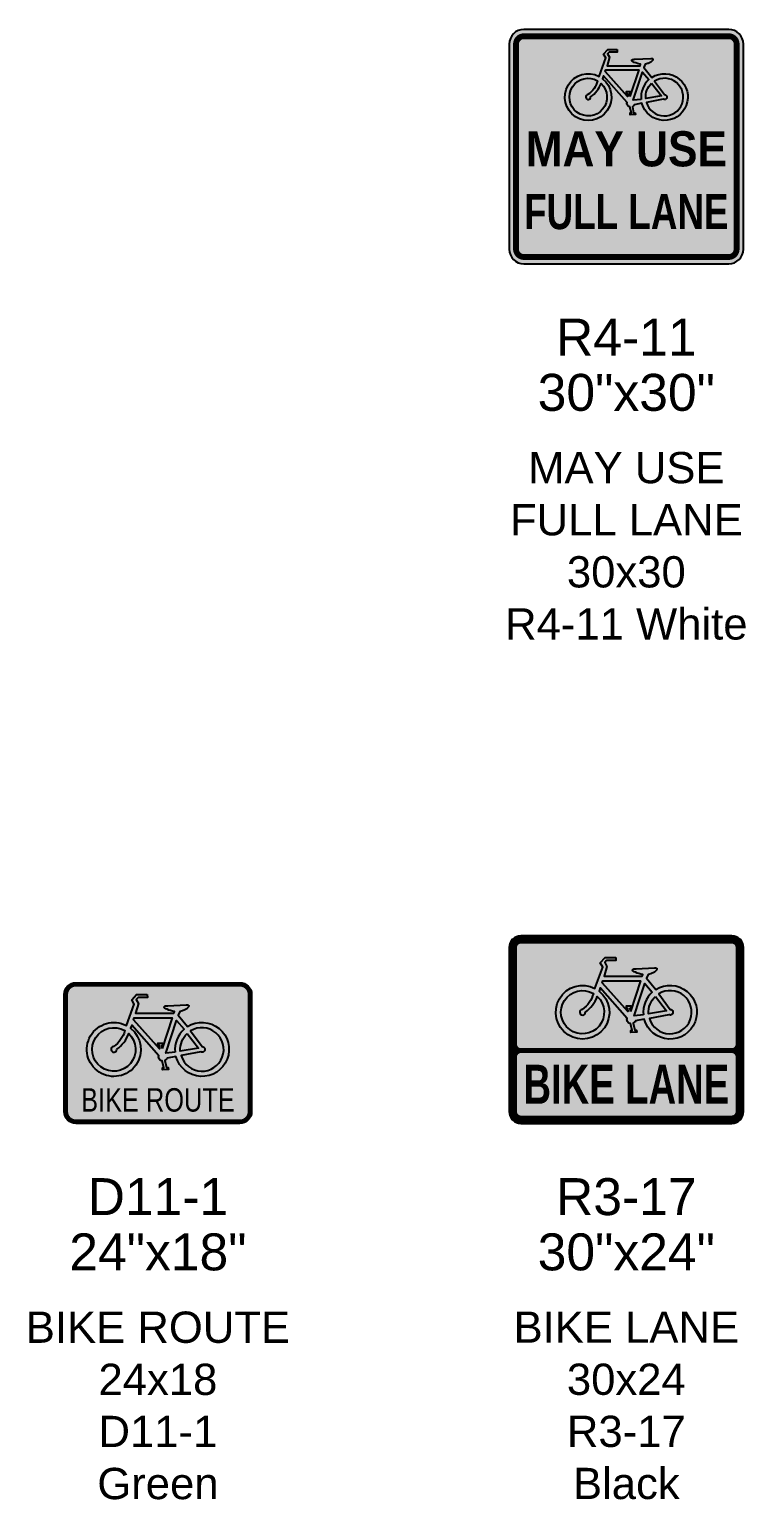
# Model space of a CAD drawing. Header units: inches. Extents: x -32 to 2634, y 197 to 1831.
# Drawn here: x 2023.5 to 2115.3, y 788.3 to 976.5 of the extents above; entities that cross this region are included whole.
import ezdxf
from ezdxf.enums import TextEntityAlignment as Align

# ---------------------------------------------------------------- set-up
doc = ezdxf.new("R2010")
doc.units = ezdxf.units.IN
doc.header["$MEASUREMENT"] = 0
doc.styles.add('ARIAL', font='arial.ttf')
doc.styles.add('ARIAL BOLD', font='arialbd.ttf')
doc.styles.get("Standard").update_dxf_attribs({"font": 'arial.ttf'})

# ---------------------------------------------------------------- blocks, each defined once
blk = doc.blocks.new('BIKE ROUTE 24x18 D11-1 Green')
h = blk.add_hatch(color=70)
edge = h.paths.add_edge_path()
edge.add_line((11.50000000000023, 1.500000000000114), (11.50000000000023, 16.50000000000011))
edge.add_arc((10.5, 16.5), 1.000000000000227, 6.513775987635802e-12, 89.99999999997395)
edge.add_line((10.50000000000045, 17.5), (-10.49999999999977, 17.50000000000011))
edge.add_arc((-10.49999999999977, 16.5), 1.000000000000114, 90, 179.9999999999935)
edge.add_line((-11.49999999999977, 16.50000000000011), (-11.49999999999977, 1.500000000000114))
edge.add_arc((-10.49999999999977, 1.500000000000227), 1, 180.0000000000065, 270)
edge.add_line((-10.49999999999977, 0.5000000000001137), (10.50000000000023, 0.5000000000001137))
edge.add_arc((10.50000000000023, 1.500000000000227), 1.000000000000114, 270, 359.9999999999935)
at = {"true_color": 0xffffff}
h = blk.add_hatch(color=7, dxfattribs=at)
edge = h.paths.add_edge_path()
edge.add_arc((5.642091928937361, 9.45602497360494), 3.456024973606235, 195.3429211280627, 482.4397095731755)
edge.add_line((3.78823921888511, 12.37275923431855), (2.610489673411848, 13.83174067296272))
edge.add_line((2.610489673412076, 13.83174067296238), (2.799089731047388, 14.33297630908862))
edge.add_arc((2.232665393212983, 18.02304354034493), 3.73328711749845, 278.7267717718837, 284.1388059425942)
edge.add_arc((2.815185886164954, 15.79219386873467), 1.427862921316893, 283.3386357057686, 300.6705271623422)
edge.add_arc((3.088724346923982, 15.32217989303979), 0.8840761869960767, 300.9608654096651, 312.6601966575097)
edge.add_arc((2.629835972202955, 15.83333463511042), 1.570962565778976, 312.334735188833, 317.4284892718553)
edge.add_arc((1.32523190221923, 17.03865353019899), 3.34713074546108, 317.3418770768849, 319.4746513164536)
edge.add_arc((3.348487181510109, 15.26587428523101), 0.6581125547095423, 322.3351491826546, 330.255128042797)
edge.add_arc((3.707331839788594, 15.05947642587273), 0.2441489144849108, 330.5289451370837, 344.0735405971607)
edge.add_arc((3.796104500291904, 15.03405469033657), 0.1518080357564156, 344.1061503443765, 356.841363542441)
edge.add_arc((3.835512806020915, 15.03434398918614), 0.1125024444075771, 355.5882785051986, 378.1927188071532)
edge.add_arc((3.8569731492546, 15.03844915414186), 0.0908763297972572, 19.95851401994819, 39.48704818994698)
edge.add_arc((3.831594638452998, 15.01753835769739), 0.1237599156494284, 39.48704819102594, 57.98205198545961)
edge.add_arc((3.806508705330771, 14.97742044237441), 0.1710753589048987, 57.98205198563648, 73.04630463052118)
edge.add_arc((3.737583945570577, 14.75132434622253), 0.4074438576583561, 73.04630463094848, 85.2728176514359)
edge.add_arc((3.69208190176937, 14.20106910177844), 0.9595772383086975, 85.27281765100336, 93.43144052780272)
edge.add_line((3.634647231915324, 15.15892594649961), (1.263464600270936, 15.04517864861657))
edge.add_arc((2.614851193330878, -23.12879050082745), 38.19788169973033, 92.02746608266, 92.32735545221675)
edge.add_arc((1.066330032375618, 14.55423431416659), 0.4833555073859552, 90.31421324996214, 102.0077832310906)
edge.add_arc((-0.7974559801880332, 21.41814766952155), 6.629899045573309, 285.1984608559216, 285.42345329977036, ccw=False)
edge.add_arc((1.002868086676926, 14.79115069323973), 0.2372878362131753, 105.1984608558628, 125.823223020026)
edge.add_arc((0.9781401336847466, 14.82540757100958), 0.1950385127425083, 125.8232230201476, 140.4474196771031)
edge.add_arc((0.9116091614112065, 14.88035409439919), 0.1087512558371292, 140.4474196762216, 195.555673111689)
edge.add_arc((0.9896025744062626, 14.90949450111668), 0.1918360707856096, 197.6937995652754, 232.3432785119198)
edge.add_arc((1.649889305173701, 15.83381458513202), 1.327658144969655, 234.1541652344722, 248.8546732571856)
edge.add_arc((2.640624068568059, 17.91453329203921), 3.629817297942923, 246.1159302831159, 261.5775315071554)
edge.add_line((2.108961245575529, 14.32386368051937), (2.034301945840753, 14.0956966433755))
edge.add_line((2.034301945841207, 14.09569664337539), (-2.854079649049254, 14.09569664337539))
edge.add_line((-2.854079649049481, 14.09569664337539), (-2.502131641803771, 15.34313330562429))
edge.add_line((-2.502131641803544, 15.34313330562406), (-2.782018420441318, 15.84693756320678))
edge.add_line((-2.782018420441318, 15.84693756320678), (-2.539431081541125, 16.1081544818893))
edge.add_line((-2.539431081541125, 16.10815448188953), (-1.345264947427722, 16.10815448188953))
edge.add_line((-1.345264947427722, 16.10815448188953), (-1.36391466729674, 16.49999999999955))
edge.add_line((-1.363914667296967, 16.49999999999943), (-2.726028980662022, 16.49999999999943))
edge.add_line((-2.726028980661567, 16.49999999999943), (-3.360441697585657, 15.80961798338217))
edge.add_line((-3.360441697585657, 15.80961798338228), (-3.043235339123612, 15.26849414597575))
edge.add_line((-3.043235339123612, 15.26849414597621), (-4.040098155886426, 12.5183320400655))
edge.add_arc((-5.642091928938726, 9.456024973605167), 3.456024973605798, 62.38445111565171, 411.9396163218249)
edge.add_line((-3.511481518147548, 12.17716589160557), (-3.361750803192308, 12.58287406459021))
edge.add_line((-3.361750803192308, 12.58287406459033), (0.1105007670066698, 8.65587948691757))
edge.add_arc((0.5425461103452562, 8.49967695619091), 0.4594152906747043, 160.1229493002184, 193.8737593284608)
edge.add_arc((0.5802202311822384, 8.508982049649717), 0.4982215291562717, 193.8737593285144, 264.4590444883017)
edge.add_line((0.5321133325967367, 8.013088494112594), (0.7632409624197862, 7.114437845568546))
edge.add_line((0.7632409624195589, 7.114437845568432), (0.5766430632988886, 7.114437845568432))
edge.add_line((0.576643063299116, 7.114437845568432), (0.576643063299116, 6.853220926885911))
edge.add_line((0.576643063299116, 6.853220926885911), (1.341664239564352, 6.890520366623946))
edge.add_line((1.341664239564352, 6.890520366624173), (1.323014519695334, 7.133087565437677))
edge.add_line((1.323014519695107, 7.133087565436995), (1.080447320881149, 7.133087565436995))
edge.add_line((1.080447320881603, 7.133087565436995), (0.8908284088233813, 8.032241716137378))
edge.add_arc((0.6131313216462786, 8.571600092183076), 0.6066490995932097, 297.2423818978169, 336.4098851732734)
edge.add_line((1.169083840474514, 8.328824626278106), (2.309241494364869, 8.541576178449645))
edge = h.paths.add_edge_path(flags=16)
edge.add_arc((-5.642091928938726, 9.456024973605622), 0.3634009057728822, 96.51696418217945, 362.4202038655922)
edge.add_arc((-7.731112895639626, 12.9388265572328), 4.246885171784693, 305.2669908662659, 339.9812205206317)
edge.add_arc((-5.642091928938726, 9.45602497360494), 2.780567961894361, -300.1059422011615, 46.86103641307682, ccw=False)
edge.add_arc((-7.718657884282266, 12.77318643654519), 3.589026343962408, 304.54793760221617, 345.28432309752225, ccw=False)
edge = h.paths.add_edge_path(flags=16)
edge.add_arc((5.642091928935542, 9.456024973605167), 0.3634009057729515, 242.8824341062603, 445.4773970830062)
edge.add_line((5.670746951193678, 9.81829435958241), (4.1794291827905, 11.82208003683957))
edge.add_arc((5.642091928937361, 9.45602497360494), 2.781653981217259, -163.49614591366105, 121.72378736325899, ccw=False)
edge.add_line((2.975040344917716, 8.665813154279817), (5.476447324042056, 9.132571602644475))
edge = h.paths.add_edge_path(flags=16)
edge.add_line((3.749843163939431, 11.49489561260805), (5.18670880627883, 9.628444252004442))
edge.add_line((5.186708806279739, 9.62844425200467), (2.86806465243194, 9.250181488337603))
edge.add_arc((5.642091928934633, 9.456024973605622), 2.781653981214592, 132.8639869634158, 184.2437893816626, ccw=False)
h.paths.add_polyline_path([(0.4833340436950948, 9.969295071726151), (0.632612362991722, 9.969295071726151), (0.6139626431229317, 10.23053213049491), (-0.0391199337557282, 10.23053213049491), (-0.02045007380115749, 9.987944791594714), (0.1474779653647147, 9.987944791594714), (0.1847975451880757, 9.540129973791295), (-3.117874498772153, 13.25460636133801), (-3.04192623351787, 13.48720421745759), (1.837251341956062, 13.49356848471245), (0.5393234834743907, 9.558779693660767)], flags=16)
edge = h.paths.add_edge_path(flags=16)
edge.add_line((2.400509134153026, 13.16190154432218), (3.341613693909267, 12.0351543826016))
edge.add_arc((5.642091928937816, 9.45602497360494), 3.456024973606624, 131.7316602723896, 185.8821812558217)
edge.add_line((2.20426383555764, 9.101840532164147), (1.030620747495277, 8.982833647125062))
edge.add_line((1.030620747494822, 8.982833647124949), (2.400509134152571, 13.16190154432218))
at = {"color": 7, "true_color": 0xffffff}
blk.add_line((-3.117874498772153, 13.25460636133846), (0.1847975451880757, 9.54012997379175), dxfattribs=at)
blk.add_lwpolyline([(0, 18), (10.5, 18, -0.414213562373095), (12, 16.5), (12, 9), (12, 1.5, -0.414213562373095), (10.5, 0), (0, 0), (-10.5, 0, -0.414213562373095), (-12, 1.5), (-12, 9), (-12, 16.5, -0.414213562373095), (-10.5, 18)], format="xyb", close=True)
at = {"color": 7, "true_color": 0xffffff, "const_width": 0.5}
blk.add_lwpolyline([(-10.49999999999977, 0.2500000000001137), (10.50000000000023, 0.2500000000001137, 0.4142135623730951), (11.75000000000023, 1.500000000000114), (11.75000000000023, 16.50000000000011, 0.4142135623730951), (10.50000000000023, 17.75000000000011), (-10.49999999999977, 17.75000000000011, 0.4142135623730951), (-11.74999999999977, 16.50000000000011), (-11.74999999999977, 1.500000000000114, 0.4142135623730951)], format="xyb", close=True, dxfattribs=at)
at = {"color": 7, "true_color": 0xffffff}
for points in [[(-1.363914667296967, 16.50000000000011), (-1.345264947427722, 16.10815448188998), (-2.539431081541125, 16.10815448188998), (-2.782018420441318, 15.84693756320723), (-2.502131641803544, 15.34313330562475), (-2.854079649049481, 14.09569664337562), (2.034301945841207, 14.09569664337562), (2.108961245575529, 14.32386368051959, -0.06756650044356044), (1.170956868495296, 14.5955497221081, -0.06423118033779367), (0.8724043146382883, 14.75762071811903, -0.1523494197379677), (0.8068414283618495, 14.85118977102445, -0.2451991285939045), (0.8277575355039062, 14.94960537943359, -0.06389684260554447), (0.8639867513654735, 14.9835499965576, -0.09023623065376185), (0.9406599351202658, 15.0201390403123, 0.0009817150534531314), (0.9657705468682707, 15.02701368807732, -0.051067146919077), (1.063679297105637, 15.03758255314472, -0.001308514969581172), (1.263464600270936, 15.0451786486168), (3.634647231915324, 15.15892594649961, -0.03561375323347641), (3.771161933977737, 15.15738224337326, -0.05339889501813699), (3.856394066857547, 15.14106099092453, -0.06582502744414746), (3.89721027583505, 15.12247216946696, -0.08087531927995785), (3.927108624379571, 15.0962377554971, -0.08541612983305329), (3.942391448493936, 15.06946884905472, -0.09895155143331864), (3.94768190976788, 15.02568996340199, -0.05562511492347195), (3.942109022901377, 14.9924811519046, -0.05916834934857784), (3.919888947107438, 14.93935911416281, -0.03457118986042283), (3.86944811694616, 14.86374018021718, -0.009306251815901551), (3.786745527505218, 14.77056294564534, -0.02222935542747041), (3.687817656975085, 14.67204305339499, -0.05109235077673378), (3.543539539153016, 14.56406786613991, -0.07576914140779442), (3.144602313747555, 14.40284965677426, -0.02361884433069239), (2.799089731047616, 14.3329763090893), (2.610489673412076, 13.83174067296306), (3.78823921888511, 12.37275923431946, -3.036907180817785), (2.309241494364642, 8.541576178450327), (1.169083840474514, 8.328824626278788, -0.1725839721139132), (0.8908284088226992, 8.032241716138401), (1.080447320881603, 7.133087565437449), (1.323014519695107, 7.133087565437449), (1.341664239564352, 6.890520366624173), (0.576643063299116, 6.853220926886593), (0.576643063299116, 7.114437845568887), (0.7632409624195589, 7.114437845568887), (0.5321133325967367, 8.013088494113049, -0.3181087264288673), (0.09653361719142595, 8.389516776197638, -0.1483395997258497), (0.1105007670068971, 8.65587948691757), (-3.361750803192308, 12.58287406459078), (-3.511481518147548, 12.17716589160602, -21.9270509272869), (-4.040098155886653, 12.51833204006527), (-3.043235339123612, 15.26849414597666), (-3.360441697585657, 15.80961798338274), (-2.726028980661567, 16.50000000000011)], [(-5.683336981953516, 9.817077689865641, 2.29718981246947), (-5.279015176183975, 9.471370654620955, 0.1526385180287627), (-3.740822536230326, 11.48499833150447, -17.56584349522302), (-4.247357759746819, 11.86149265952452, -0.1796418568074558)], [(2.20426383555764, 9.101840532164601), (1.030620747494822, 8.98283364712563), (1.715564940824379, 11.07236759572436), (2.400509134153026, 13.16190154432263), (3.341613693909267, 12.0351543826024, 0.2407734952946778)], [(3.749843163939431, 11.4948956126085), (5.186708806279739, 9.628444252005124), (2.86806465243194, 9.250181488338171, -0.2280196047381206)], [(5.476447324041828, 9.132571602645044), (2.975040344917716, 8.665813154280045, 2.955219075752803), (4.179429182790727, 11.82208003684002), (5.670746951193678, 9.818294359582637, -1.219533612562143)]]:
    blk.add_lwpolyline(points, format="xyb", close=True, dxfattribs=at)
blk.add_lwpolyline([(0.5393234834743907, 9.558779693661222), (0.4833340436950948, 9.969295071726606), (0.632612362991722, 9.969295071726606), (0.6139626431229317, 10.23053213049536), (-0.0391199337557282, 10.23053213049536), (-0.02045007380115749, 9.987944791595169), (0.1474779653647147, 9.987944791595169), (0.1847975451880757, 9.54012997379175), (-3.117874498772153, 13.25460636133846), (-3.04192623351787, 13.48720421745804), (1.837251341956062, 13.49356848471291)], close=True, dxfattribs=at)
at = {"color": 7, "true_color": 0xffffff, "style": 'ARIAL', "width": 0.775}
blk.add_text('BIKE ROUTE', height=3, dxfattribs=at).set_placement((0, 1.5), align=Align.CENTER)
at = {"style": 'ARIAL'}
for tag, p in [('SIGN_NO.', (0, -9.37959391813365)), ('SIGN_DIM', (0, -16.44777537605569))]:
    blk.add_attdef(tag, text='', height=4.731999999999842, dxfattribs=at).set_placement(p, align=Align.MIDDLE)
blk = doc.blocks.new('BIKE ROUTE 30x24 R3-17 Black')
at = {"true_color": 0x000000}
h = blk.add_hatch(color=18, dxfattribs=at)
edge = h.paths.add_edge_path()
edge.add_line((14.31246999999985, 10.12499999999977), (14.31246999999985, 22.49997000000008))
edge.add_arc((13.49996999999985, 22.49997000000008), 0.8125, 0, 90)
edge.add_line((13.49996999999985, 23.31247000000008), (-13.49996999999985, 23.31247000000008))
edge.add_arc((-13.49996999999985, 22.49997000000008), 0.8125, 90, 180)
edge.add_line((-14.31246999999985, 22.49997000000008), (-14.31246999999985, 10.12499999999977))
edge.add_arc((-13.49996999999985, 10.12499999999977), 0.8125, 180, 270)
edge.add_line((-13.49996999999985, 9.312499999999773), (13.49996999999985, 9.312499999999773))
edge.add_arc((13.49996999999985, 10.12499999999977), 0.8125, 270, 360)
at = {"true_color": 0xffffff}
h = blk.add_hatch(color=7, dxfattribs=at)
edge = h.paths.add_edge_path()
edge.add_arc((5.60555266692063, 14.22164309758568), 3.433643097586695, 195.3429211280627, 482.4397095731755)
edge.add_line((3.763705860133086, 17.11948803165865), (2.593583645049875, 18.56902082860506))
edge.add_line((2.593583645049875, 18.56902082860483), (2.78096229278799, 19.06701036727804))
edge.add_arc((2.218206226856637, 22.7331800202744), 3.709109639023227, 278.7267717718837, 284.1388059425942)
edge.add_arc((2.796954206139162, 20.51677775606117), 1.418615809064557, 283.3386357057686, 300.6705271623422)
edge.add_arc((3.06872117972307, 20.04980768039945), 0.8783507412136271, 300.9608654096651, 312.6601966575097)
edge.add_arc((2.612804653524108, 20.5576520869979), 1.560788712972029, 312.334735188833, 317.4284892718553)
edge.add_arc((1.316649447994678, 21.75516510733701), 3.325454089204765, 317.3418770768849, 319.4746513164536)
edge.add_arc((3.326801740714473, 19.99386671843217), 0.6538504924504718, 322.3351491826546, 330.255128042797)
edge.add_arc((3.683322452635366, 19.78880553092472), 0.2425677596101517, 330.5289451370837, 344.0735405971607)
edge.add_arc((3.771520204480112, 19.76354843139029), 0.1508248980010409, 344.1061503443765, 356.841363542441)
edge.add_arc((3.810673294514345, 19.76383585668532), 0.1117738571485568, 355.5882785051986, 378.1927188071532)
edge.add_arc((3.831994656477946, 19.76791443581101), 0.09028779737571319, 19.95851401994819, 39.48704818994698)
edge.add_arc((3.806780501745379, 19.74713906166721), 0.1229584228623656, 39.48704819102594, 57.98205198545961)
edge.add_arc((3.781857029905041, 19.70728095760546), 0.1699674422948482, 57.98205198563648, 73.04630463052118)
edge.add_arc((3.713378640017254, 19.4826491028382), 0.4048051736278073, 73.04630463094848, 85.2728176514359)
edge.add_arc((3.668171276118301, 18.93595741616741), 0.9533628333367948, 85.27281765100336, 93.43144052780272)
edge.add_line((3.61110856412688, 19.88761099751287), (1.255282162858748, 19.77460034879709))
edge.add_arc((2.59791691893497, -18.15214690520247), 37.95050494205594, 92.02746608266, 92.32735545221675)
edge.add_arc((1.059424275974379, 19.28683546337038), 0.4802252050524087, 90.31421324996214, 102.0077832310906)
edge.add_arc((-0.7922915033650497, 26.10629680842453), 6.586962556516272, 285.1984608559216, 285.42345329977036, ccw=False)
edge.add_arc((0.9963733219237838, 19.52221752684613), 0.2357511149881761, 105.1984608558628, 125.823223020026)
edge.add_arc((0.9718055118655684, 19.55625255054997), 0.1937754061837952, 125.8232230201476, 140.4474196771031)
edge.add_arc((0.9057054068407524, 19.61084322978809), 0.1080469619898032, 140.4474196762216, 195.555673111689)
edge.add_arc((0.9831937196377112, 19.639794917681), 0.1905937038509983, 197.6937995652754, 232.3432785119198)
edge.add_arc((1.639204307767613, 20.55812892877179), 1.319059977935568, 234.1541652344722, 248.8546732571856)
edge.add_arc((2.623522884122394, 22.62537250500532), 3.606309909727678, 246.1159302831159, 261.5775315071554)
edge.add_line((2.095303210841848, 19.05795675382683), (2.021127418953256, 18.83126736987583))
edge.add_line((2.021127418953256, 18.83126736987583), (-2.835596085608358, 18.83126736987583))
edge.add_line((-2.835596085608813, 18.83126736987583), (-2.485927360695769, 20.07062539469302))
edge.add_line((-2.485927360696223, 20.07062539469302), (-2.764001539243964, 20.57116691994088))
edge.add_line((-2.764001539243509, 20.57116691994065), (-2.52298524215712, 20.83069214810212))
edge.add_line((-2.52298524215712, 20.83069214810234), (-1.336552755388311, 20.83069214810234))
edge.add_line((-1.336552755388766, 20.83069214810234), (-1.355081696119669, 21.2199999999998))
edge.add_line((-1.355081696118759, 21.22000000000003), (-2.708374697740055, 21.22000000000003))
edge.add_line((-2.70837469774051, 21.22000000000003), (-3.338678837069438, 20.5340890288237))
edge.add_line((-3.338678837068983, 20.5340890288237), (-3.023526767404746, 19.99646961245935))
edge.add_line((-3.023526767404292, 19.99646961245958), (-4.01393371068707, 17.26411808018725))
edge.add_arc((-5.605552666922449, 14.22164309758614), 3.433643097586261, 62.38445111565171, 411.9396163218249)
edge.add_line((-3.488740494983176, 16.92516138868928), (-3.339979464658427, 17.32824211826778))
edge.add_line((-3.339979464658427, 17.32824211826778), (0.1097851429908587, 13.42667950547911))
edge.add_arc((0.5390324783911637, 13.27148857209409), 0.4564400297446211, 160.1229493002184, 193.8737593284608)
edge.add_arc((0.5764626144455178, 13.28073340399555), 0.4949949516341176, 193.8737593285144, 264.4590444883017)
edge.add_line((0.5286672652991911, 12.78805134957952), (0.7582980685674556, 11.89522053380711))
edge.add_line((0.7582980685665461, 11.89522053380711), (0.5729086129831558, 11.89522053380711))
edge.add_line((0.5729086129831558, 11.89522053380711), (0.5729086129831558, 11.63569530564564))
edge.add_line((0.5729086129831558, 11.63569530564541), (1.332975366392475, 11.67275318710699))
edge.add_line((1.33297536639293, 11.67275318710722), (1.314446425662027, 11.91374947453801))
edge.add_line((1.314446425662027, 11.91374947453755), (1.073450138230783, 11.91374947453755))
edge.add_line((1.073450138231237, 11.91374947453755), (0.885059234365599, 12.80708053169064))
edge.add_arc((0.6091605664187227, 13.34294592015817), 0.6027203244720355, 297.2423818978169, 336.4098851732734)
edge.add_line((1.161512630839752, 13.10174271441315), (2.2942864065908, 13.31311644700872))
edge = h.paths.add_edge_path(flags=16)
edge.add_arc((-5.605552666922449, 14.22164309758659), 0.3610474522878774, 96.51696418217945, 362.4202038655922)
edge.add_arc((-7.681044735936666, 17.68188939476727), 4.219381534481712, 305.2669908662659, 339.9812205206317)
edge.add_arc((-5.605552666922449, 14.22164309758568), 2.762560474141144, -300.1059422011615, 46.86103641307682, ccw=False)
edge.add_arc((-7.668670385603946, 17.51732199105186), 3.565783125734847, 304.54793760221617, 345.28432309752225, ccw=False)
edge = h.paths.add_edge_path(flags=16)
edge.add_arc((5.605552666919721, 14.22164309758614), 0.3610474522879462, 242.8824341062603, 445.4773970830062)
edge.add_line((5.634022113794344, 14.58156635801629), (4.152362403319785, 16.57237513755399))
edge.add_arc((5.605552666919721, 14.22164309758568), 2.763639460196047, -163.49614591366105, 121.72378736325899, ccw=False)
edge.add_line((2.955773416968441, 13.43654884051898), (5.440980808037693, 13.90028447226564))
edge = h.paths.add_edge_path(flags=16)
edge.add_line((3.72555846535306, 16.24730962197441), (5.153118692104272, 14.39294575589656))
edge.add_line((5.153118692103817, 14.39294575589679), (2.849490519442952, 14.01713269393736))
edge.add_arc((5.605552666917902, 14.22164309758659), 2.763639460193396, 132.8639869634158, 184.2437893816626, ccw=False)
h.paths.add_polyline_path([(0.4802038803636606, 14.73158916078569), (0.6285154448314643, 14.73158916078569), (0.6099865041005614, 14.99113439860253), (-0.03886658561441436, 14.99113439860253), (-0.02031763522882102, 14.75011810151614), (0.146522869968976, 14.75011810151614), (0.1836007610854722, 14.30520341777105), (-3.097682549639103, 17.99562414871275), (-3.022226139815757, 18.22671565681162), (1.825352952311732, 18.23303870785981), (0.5358307218657501, 14.32373235850241)], flags=16)
edge = h.paths.add_edge_path(flags=16)
edge.add_line((2.384962979759621, 17.90351970574989), (3.319972767129002, 16.78406957326706))
edge.add_arc((5.60555266692154, 14.22164309758568), 3.433643097587081, 131.7316602723896, 185.8821812558217)
edge.add_line((2.189988603097845, 13.86975242205131), (1.02394625122497, 13.75151624826776))
edge.add_line((1.023946251224515, 13.75151624826799), (2.384962979759166, 17.90351970575011))
h = blk.add_hatch(color=7, dxfattribs=at)
edge = h.paths.add_edge_path()
edge.add_line((-14.31246999999985, 8.499999999999773), (-14.31246999999985, 1.500029999999924))
edge.add_arc((-13.49996999999985, 1.500029999999924), 0.8125, 180, 270)
edge.add_line((-13.49996999999985, 0.6875299999999243), (13.49996999999985, 0.6875299999999243))
edge.add_arc((13.49996999999985, 1.500029999999924), 0.8125, 270, 360)
edge.add_line((14.31246999999985, 1.500029999999924), (14.31246999999985, 8.499999999999773))
edge.add_arc((13.49996999999985, 8.499999999999773), 0.8125, 0, 90)
edge.add_line((13.49996999999985, 9.312499999999773), (-13.49996999999985, 9.312499999999773))
edge.add_arc((-13.49996999999985, 8.499999999999773), 0.8125, 90, 180)
at = {"color": 7, "true_color": 0xffffff}
blk.add_line((-3.097682549639103, 17.99562414871275), (0.1836007610854722, 14.30520341777105), dxfattribs=at)
at = {"color": 7, "true_color": 0xffffff, "const_width": 0.375}
blk.add_lwpolyline([(13.5, 23.8125), (-13.5, 23.8125, 0.4142135623730951), (-14.8125, 22.5), (-14.8125, 1.5, 0.4142135623730951), (-13.5, 0.1875), (13.5, 0.1875, 0.4142135623730951), (14.8125, 1.5), (14.8125, 22.5, 0.4142135623730951)], format="xyb", close=True, dxfattribs=at)
blk.add_lwpolyline([(13.5, 24), (0, 24), (-13.5, 24, 0.414213562373095), (-15, 22.5), (-15, 12), (-15, 1.5, 0.414213562373095), (-13.5, 0), (0, 0), (13.5, 0, 0.414213562373095), (15, 1.5), (15, 12), (15, 22.5, 0.414213562373095)], format="xyb", close=True)
at = {"color": 18, "true_color": 0x000000, "const_width": 0.625}
for points in [[(13.5, 23.31247000000008), (-13.5, 23.31247000000008, 0.4142135623730677), (-14.31246999999985, 22.5), (-14.31246999999985, 1.5, 0.4142135623730677), (-13.5, 0.6875299999999243), (13.5, 0.6875299999999243, 0.4142135623730677), (14.31246999999985, 1.5), (14.31246999999985, 22.5, 0.4142135623730677)], [(-13.49996999999985, 9.312499999999773), (13.49996999999985, 9.312499999999773, 0.414213562373095), (14.31246999999985, 10.12499999999977), (14.31246999999985, 22.49997000000008, 0.414213562373095), (13.49996999999985, 23.31247000000008), (-13.49996999999985, 23.31247000000008, 0.414213562373095), (-14.31246999999985, 22.49997000000008), (-14.31246999999985, 10.12499999999977, 0.414213562373095)], [(-13.49996999999985, 0.6875299999999243), (13.49996999999985, 0.6875299999999243, 0.414213562373095), (14.31246999999985, 1.500029999999924), (14.31246999999985, 8.499999999999773, 0.414213562373095), (13.49996999999985, 9.312499999999773), (-13.49996999999985, 9.312499999999773, 0.414213562373095), (-14.31246999999985, 8.499999999999773), (-14.31246999999985, 1.500029999999924, 0.414213562373095)]]:
    blk.add_lwpolyline(points, format="xyb", close=True, dxfattribs=at)
at = {"color": 7, "true_color": 0xffffff}
for points in [[(-1.355081696118759, 21.22000000000003), (-1.336552755388766, 20.83069214810234), (-2.52298524215712, 20.83069214810234), (-2.764001539243509, 20.57116691994065), (-2.485927360696223, 20.07062539469302), (-2.835596085608813, 18.83126736987583), (2.021127418953256, 18.83126736987583), (2.095303210841848, 19.05795675382683, -0.06756650044356044), (1.163373528774173, 19.32788330486005, -0.06423118033779367), (0.8667544581230686, 19.4889046982305, -0.1523494197379677), (0.8016161695868504, 19.58186778012646, -0.2451991285939045), (0.8223968200345553, 19.67964603030964, -0.06389684260554447), (0.8583914085938886, 19.71337081562729, -0.09023623065376185), (0.9345680422065925, 19.74972290176561, 0.0009817150534531314), (0.9595160328490238, 19.75655302800237, -0.051067146919077), (1.056790707370965, 19.76705344708648, -0.001308514969581172), (1.255282162858748, 19.77460034879709), (3.61110856412688, 19.88761099751287, -0.03561375323347641), (3.74673917097607, 19.88607729170167, -0.05339889501813699), (3.831419324327726, 19.86986173879291, -0.06582502744414746), (3.871971199761902, 19.85139330208381, -0.08087531927995785), (3.9016759209062, 19.82532878717552, -0.08541612983305329), (3.916859770541123, 19.79873324127061, -0.09895155143331864), (3.922115969779043, 19.75523787601992, -0.05562511492347195), (3.916579173989703, 19.72224413111121, -0.05916834934857784), (3.894502999639371, 19.66946612180413, -0.03457118986042283), (3.844388833902485, 19.59433691047866, -0.009306251815901551), (3.762221842182953, 19.50176310942584, -0.02222935542747041), (3.663934647386668, 19.40388125076356, -0.05109235077673378), (3.520590902136973, 19.29660533138781, -0.07576914140779442), (3.124237270190861, 19.13643120185384, -0.02361884433069239), (2.78096229278799, 19.06701036727804), (2.593583645049875, 18.56902082860483), (3.763705860133086, 17.1194880316591, -3.036907180817785), (2.2942864065908, 13.31311644700895), (1.161512630839752, 13.10174271441315, -0.1725839721139132), (0.8850592343651442, 12.80708053169087), (1.073450138231237, 11.91374947453755), (1.314446425662027, 11.91374947453755), (1.33297536639293, 11.67275318710722), (0.5729086129831558, 11.63569530564541), (0.5729086129831558, 11.89522053380711), (0.7582980685665461, 11.89522053380711), (0.5286672652991911, 12.78805134957952, -0.3181087264288673), (0.09590844709782687, 13.16204181040871, -0.1483395997258497), (0.109785142990404, 13.42667950547843), (-3.339979464658427, 17.32824211826778), (-3.488740494983176, 16.92516138868928, -21.9270509272869), (-4.013933710687525, 17.26411808018679), (-3.023526767404292, 19.99646961245958), (-3.338678837068983, 20.5340890288237), (-2.70837469774051, 21.22000000000003)], [(-5.646530609119509, 14.58035756768345, 2.29718981246947), (-5.244827268376866, 14.23688939704812, 0.1526385180287627), (-3.716596256948833, 16.23747643754791, -17.56584349522302), (-4.219851061875488, 16.61153251658675, -0.1796418568074558)], [(2.189988603097845, 13.86975242205131), (1.023946251224515, 13.75151624826799), (1.704454615492068, 15.82751797700917), (2.384962979759621, 17.90351970574989), (3.319972767128093, 16.78406957326729, 0.2407734952946778)], [(5.440980808037239, 13.90028447226564), (2.955773416968441, 13.43654884051898, 2.955219075752803), (4.152362403319785, 16.57237513755376), (5.634022113794344, 14.58156635801583, -1.219533612562143)], [(3.72555846535306, 16.24730962197441), (5.153118692103817, 14.39294575589679), (2.849490519442952, 14.01713269393781, -0.2280196047381206)]]:
    blk.add_lwpolyline(points, format="xyb", close=True, dxfattribs=at)
blk.add_lwpolyline([(0.5358307218657501, 14.32373235850241), (0.4802038803636606, 14.73158916078569), (0.6285154448314643, 14.73158916078569), (0.6099865041005614, 14.99113439860253), (-0.03886658561441436, 14.99113439860253), (-0.02031763522882102, 14.75011810151614), (0.146522869968976, 14.75011810151614), (0.1836007610854722, 14.30520341777105), (-3.097682549639103, 17.99562414871275), (-3.022226139815757, 18.22671565681162), (1.825352952311732, 18.23303870785981)], close=True, dxfattribs=at)
at = {"color": 18, "true_color": 0x000000, "style": 'ARIAL BOLD', "width": 0.7}
blk.add_text('BIKE LANE', height=5, dxfattribs=at).set_placement((0, 2.5), align=Align.CENTER)
at = {"style": 'ARIAL'}
for tag, p in [('SIGN_NO.', (0, -9.37959391813365)), ('SIGN_DIM', (0, -16.44777537605569))]:
    blk.add_attdef(tag, text='', height=4.731999999999842, dxfattribs=at).set_placement(p, align=Align.MIDDLE)
blk = doc.blocks.new('MAY USE FULL LANE 30x30 R4-11 White')
at = {"true_color": 0xffffff}
h = blk.add_hatch(color=7, dxfattribs=at)
edge = h.paths.add_edge_path()
edge.add_line((15, 1.875), (15, 28.125))
edge.add_arc((13.125, 28.125), 1.875, 0, 90)
edge.add_line((13.125, 30), (-13.125, 30))
edge.add_arc((-13.125, 28.125), 1.875, 90, 180)
edge.add_line((-15, 28.125), (-15, 1.875))
edge.add_arc((-13.125, 1.875), 1.875, 180, 270)
edge.add_line((-13.125, 0), (13.125, 0))
edge.add_arc((13.125, 1.875), 1.875, 270, 360)
at = {"true_color": 0x000000}
h = blk.add_hatch(color=18, dxfattribs=at)
edge = h.paths.add_edge_path()
edge.add_arc((4.882625482248386, 21.33797197736226), 2.990818975648641, 195.3429211280627, 482.4397095731755)
edge.add_line((3.278314776849584, 23.86209267686195), (2.259098852177885, 25.12468464455355))
edge.add_line((2.259098852177885, 25.12468464455333), (2.422311975778484, 25.55845033295145))
edge.add_arc((1.932132457169701, 28.75180778289587), 3.23075962640053, 278.7267717718837, 284.1388059425942)
edge.add_arc((2.436241471811627, 26.82124663804711), 1.235662228228513, 283.3386357057686, 300.6705271623422)
edge.add_arc((2.672959674155209, 26.41449994840696), 0.7650731277059983, 300.9608654096651, 312.6601966575097)
edge.add_arc((2.275840999000138, 26.85684955923261), 1.359499623888065, 312.334735188833, 317.4284892718553)
edge.add_arc((1.146846087791346, 27.89992379934029), 2.896582699475178, 317.3418770768849, 319.4746513164536)
edge.add_arc((2.897756549404221, 26.36577348330479), 0.5695258372754347, 322.3351491826546, 330.255128042797)
edge.add_arc((3.208298117097911, 26.18715827102551), 0.2112847019052488, 330.5289451370837, 344.0735405971607)
edge.add_arc((3.285121334401083, 26.16515848525569), 0.1313735743993977, 344.1061503443765, 356.841363542441)
edge.add_arc((3.319224996692355, 26.16540884238407), 0.09735880038793218, 355.5882785051986, 378.1927188071532)
edge.add_arc((3.337796622261976, 26.16896142239784), 0.0786437174704016, 19.95851401994819, 39.48704818994698)
edge.add_arc((3.315834242863275, 26.15086537063894), 0.1071009344480386, 39.48704819102594, 57.98205198545961)
edge.add_arc((3.294125058070222, 26.11614761734518), 0.1480473762736672, 57.98205198563648, 73.04630463052118)
edge.add_arc((3.234478070285604, 25.92048569364511), 0.3525989627686459, 73.04630463094848, 85.2728176514359)
edge.add_arc((3.195100931210163, 25.44429879132167), 0.8304111905590521, 85.27281765100336, 93.43144052780272)
edge.add_line((3.145397383993895, 26.27322116573282), (1.093393112146714, 26.17478507816531))
edge.add_arc((2.262873279919404, -6.860691279763842), 33.05617010571748, 92.02746608266, 92.32735545221675)
edge.add_arc((0.922794285193504, 25.74992540768449), 0.4182923545155205, 90.31421324996214, 102.0077832310906)
edge.add_arc((-0.6901126282391488, 31.68990630110511), 5.737466605006854, 285.1984608559216, 285.42345329977036, ccw=False)
edge.add_arc((0.8678747771232338, 25.95495112583944), 0.2053471744726548, 105.1984608558628, 125.823223020026)
edge.add_arc((0.8464753857410869, 25.98459677969367), 0.1687849160082616, 125.8232230201476, 140.4474196771031)
edge.add_arc((0.7888999643059833, 26.03214710298562), 0.09411254897383278, 140.4474196762216, 195.555673111689)
edge.add_arc((0.856394898904, 26.05736499985665), 0.1660135459382382, 197.6937995652754, 232.3432785119198)
edge.add_arc((1.427802252389483, 26.85726490450429), 1.1489457406919, 234.1541652344722, 248.8546732571856)
edge.add_arc((2.285176939442408, 28.65790380009389), 3.141217594124443, 246.1159302831159, 261.5775315071554)
edge.add_line((1.825079783955061, 25.55056433020218), (1.760470166819687, 25.35311022917017))
edge.add_line((1.760470166820141, 25.35311022917017), (-2.469899852455001, 25.35311022917017))
edge.add_line((-2.469899852455455, 25.35311022917017), (-2.1653265966047, 26.43263287986474))
edge.add_line((-2.16532659660561, 26.43263287986451), (-2.40753858725293, 26.86862143466328))
edge.add_line((-2.40753858725202, 26.86862143466305), (-2.19760526154505, 27.09467666375508))
edge.add_line((-2.197605261545505, 27.09467666375531), (-1.164182539991089, 27.09467666375531))
edge.add_line((-1.164182539991543, 27.09467666375531), (-1.180321872461718, 27.4337769364779))
edge.add_line((-1.180321872461263, 27.43377693647813), (-2.359085731671257, 27.43377693647813))
edge.add_line((-2.359085731671712, 27.43377693647813), (-2.908101901016835, 26.83632534063759))
edge.add_line((-2.90810190101638, 26.83632534063759), (-2.633593816344273, 26.3680406918138))
edge.add_line((-2.633593816343364, 26.36804069181403), (-3.49627167638846, 23.9880703283809))
edge.add_arc((-4.88262548225066, 21.33797197736271), 2.990818975648263, 62.38445111565171, 411.9396163218249)
edge.add_line((-3.038810667551388, 23.69282761501699), (-2.909234791524796, 24.04392452884281))
edge.add_line((-2.909234791524796, 24.04392452884258), (0.0956265632648865, 20.64553186968396))
edge.add_arc((0.4695154735200049, 20.51035533117215), 0.3975746644039131, 160.1229493002184, 193.8737593284608)
edge.add_arc((0.5021183847693464, 20.51840789164271), 0.4311573020615084, 193.8737593285144, 264.4590444883017)
edge.add_line((0.4604870232356006, 20.08926520108616), (0.660503199725099, 19.31157943993844))
edge.add_line((0.6605031997237347, 19.31157943993867), (0.4990227295975274, 19.31157943993867))
edge.add_line((0.4990227295975274, 19.31157943993867), (0.4990227295975274, 19.08552421084664))
edge.add_line((0.4990227295975274, 19.08552421084642), (1.161066513488095, 19.11780287578699))
edge.add_line((1.161066513488549, 19.11780287578722), (1.144927181018375, 19.32771877240884))
edge.add_line((1.144927181018375, 19.32771877240862), (0.9350112843962961, 19.32771877240862))
edge.add_line((0.9350112843967509, 19.32771877240862), (0.7709164515595148, 20.105840260675))
edge.add_arc((0.5305994040386395, 20.57259709202663), 0.5249897360348926, 297.2423818978169, 336.4098851732734)
edge.add_line((1.011716686341515, 20.36250096257254), (1.998400860365109, 20.54661461458386))
edge = h.paths.add_edge_path(flags=16)
edge.add_arc((-4.88262548225066, 21.33797197736317), 0.3144845112676761, 96.51696418217945, 362.4202038655922)
edge.add_arc((-6.690449093323878, 24.35196323734567), 3.675223661917228, 305.2669908662659, 339.9812205206317)
edge.add_arc((-4.88262548225066, 21.33797197736226), 2.406283370931981, -300.1059422011615, 46.86103641307682, ccw=False)
edge.add_arc((-6.679670616721978, 24.2086194768508), 3.10591739805195, 304.54793760221617, 345.28432309752225, ccw=False)
edge = h.paths.add_edge_path(flags=16)
edge.add_arc((4.882625482247477, 21.33797197736271), 0.314484511267736, 242.8824341062603, 445.4773970830062)
edge.add_line((4.907423330922938, 21.65147727959652), (3.616847737712305, 23.38553888865363))
edge.add_arc((4.882625482247477, 21.33797197736226), 2.407223204186558, -163.49614591366105, 121.72378736325899, ccw=False)
edge.add_line((2.574578362381089, 20.6541283934564), (4.739277841152216, 21.05805777332898))
edge = h.paths.add_edge_path(flags=16)
edge.add_line((3.245087109052292, 23.10239585814838), (4.488540226835539, 21.48718237183084))
edge.add_line((4.488540226835084, 21.48718237183107), (2.482002373068099, 21.15983651640568))
edge.add_arc((4.882625482246112, 21.33797197736317), 2.40722320418425, 132.8639869634158, 184.2437893816626, ccw=False)
h.paths.add_polyline_path([(0.4182737799919778, 21.78215220198967), (0.5474581560938532, 21.78215220198967), (0.5313188236236783, 22.00822486016637), (-0.03385410727651106, 22.00822486016637), (-0.01769734572189918, 21.79829153445962), (0.1276263628496963, 21.79829153445962), (0.1599224568749378, 21.41075583524139), (-2.698186004395211, 24.62523679221226), (-2.632460925835858, 24.82652529188749), (1.589944001712411, 24.83203288266554), (0.4667266355718311, 21.42689516771202)], flags=16)
edge = h.paths.add_edge_path(flags=16)
edge.add_line((2.077383214666952, 24.54501071514915), (2.891808283028695, 23.56993188389993))
edge.add_arc((4.882625482249296, 21.33797197736226), 2.990818975648978, 131.7316602723896, 185.8821812558217)
edge.add_line((1.907553954923969, 21.03146332756069), (0.891891728747396, 20.92847563137047))
edge.add_line((0.8918917287469412, 20.9284756313707), (2.077383214666952, 24.54501071514915))
at = {"color": 18, "true_color": 0x000000}
blk.add_line((-2.698186004395211, 24.62523679221226), (0.1599224568749378, 21.41075583524139), dxfattribs=at)
blk.add_lwpolyline([(13.125, 30), (0, 30), (-13.125, 30, 0.414213562373095), (-15, 28.125), (-15, 15), (-15, 1.875, 0.414213562373095), (-13.125, 0), (0, 0), (13.125, 0, 0.414213562373095), (15, 1.875), (15, 15), (15, 28.125, 0.414213562373095)], format="xyb", close=True)
blk.add_lwpolyline([(13.125, 30), (0, 30), (-13.125, 30, 0.414213562373095), (-15, 28.125), (-15, 15), (-15, 1.875, 0.414213562373095), (-13.125, 0), (0, 0), (13.125, 0, 0.414213562373095), (15, 1.875), (15, 15), (15, 28.125, 0.414213562373095)], format="xyb", close=True)
at = {"color": 18, "true_color": 0x000000, "const_width": 0.75}
blk.add_lwpolyline([(13.125, 29.125), (-13.125, 29.125, 0.4142135623730951), (-14.125, 28.125), (-14.125, 1.875, 0.4142135623730951), (-13.125, 0.875), (13.125, 0.875, 0.4142135623730951), (14.125, 1.875), (14.125, 28.125, 0.4142135623730951)], format="xyb", close=True, dxfattribs=at)
blk.add_lwpolyline([(13.125, 29.125), (-13.125, 29.125, 0.4142135623730951), (-14.125, 28.125), (-14.125, 1.875, 0.4142135623730951), (-13.125, 0.875), (13.125, 0.875, 0.4142135623730951), (14.125, 1.875), (14.125, 28.125, 0.4142135623730951)], format="xyb", close=True, dxfattribs=at)
at = {"color": 18, "true_color": 0x000000}
for points in [[(-1.180321872461263, 27.43377693647813), (-1.164182539991543, 27.09467666375531), (-2.197605261545505, 27.09467666375531), (-2.40753858725202, 26.86862143466305), (-2.16532659660561, 26.43263287986451), (-2.469899852455455, 25.35311022917017), (1.760470166820141, 25.35311022917017), (1.825079783955061, 25.55056433020218, -0.06756650044356044), (1.013337591221898, 25.78567946241515, -0.06423118033779367), (0.7549723739207366, 25.925934528271, -0.1523494197379677), (0.698234727095496, 26.00690850881233, -0.2451991285939045), (0.7163353746927896, 26.09207666337647, -0.06389684260554447), (0.7476878756442602, 26.12145208913012, -0.09023623065376185), (0.81404029342184, 26.15311598253334, 0.0009817150534531314), (0.8357708349190034, 26.15906525290734, -0.051067146919077), (0.9205003580932498, 26.16821147217252, -0.001308514969581172), (1.093393112146259, 26.17478507816531), (3.145397383993895, 26.27322116573282, -0.03561375323347641), (3.263536218204081, 26.27188525623001, -0.05339889501813699), (3.337295488549444, 26.25776096259733, -0.06582502744414746), (3.372617540113879, 26.241674331171, -0.08087531927995785), (3.398491354351336, 26.21897125937153, -0.08541612983305329), (3.41171699962706, 26.19580564165881, -0.09895155143331864), (3.416295326486761, 26.15791971116255, -0.05562511492347195), (3.411472590564699, 26.12918104626738, -0.05916834934857784), (3.392243497941763, 26.08320961963796, -0.03457118986042283), (3.34859236892953, 26.01776954200864, -0.009306251815901551), (3.277022147150092, 25.9371346382145, -0.02222935542747041), (3.191410684657967, 25.85187623716979, -0.05109235077673378), (3.066553446689795, 25.75843529232475, -0.07576914140779442), (2.721316061847574, 25.61891822185362, -0.02361884433069239), (2.422311975778484, 25.55845033295145), (2.259098852177885, 25.12468464455333), (3.278314776849584, 23.8620926768624, -3.036907180817785), (1.998400860365109, 20.54661461458431), (1.011716686341515, 20.36250096257254, -0.1725839721139132), (0.7709164515590601, 20.10584026067522), (0.9350112843967509, 19.32771877240862), (1.144927181018375, 19.32771877240862), (1.161066513488549, 19.11780287578722), (0.4990227295975274, 19.08552421084642), (0.4990227295975274, 19.31157943993867), (0.6605031997237347, 19.31157943993867), (0.4604870232356006, 20.08926520108616, -0.3181087264288673), (0.08353949299680608, 20.41502350943983, -0.1483395997258497), (0.09562656326443175, 20.64553186968328), (-2.909234791524796, 24.04392452884258), (-3.038810667551388, 23.69282761501699, -21.9270509272869), (-3.496271676388915, 23.98807032838067), (-2.633593816343364, 26.36804069181403), (-2.90810190101638, 26.83632534063759), (-2.359085731671712, 27.43377693647813)], [(1.907553954923969, 21.03146332756069), (0.8918917287469412, 20.9284756313707), (1.484637471706719, 22.73674317326004), (2.077383214666952, 24.54501071514915), (2.891808283027785, 23.56993188389993, 0.2407734952946778)], [(-4.918318652339167, 21.65042438243677, 2.29718981246947), (-4.568421490657329, 21.35125201854453, 0.1526385180287627), (-3.237280723183176, 23.09383082277986, -17.56584349522302), (-3.675632636117371, 23.41964628680762, -0.1796418568074558)], [(3.245087109052292, 23.10239585814838), (4.488540226835084, 21.48718237183107), (2.482002373068553, 21.15983651640613, -0.2280196047381206)], [(4.739277841152216, 21.05805777332898), (2.574578362381089, 20.6541283934564, 2.955219075752803), (3.616847737712305, 23.3855388886534), (4.907423330922938, 21.65147727959607, -1.219533612562143)]]:
    blk.add_lwpolyline(points, format="xyb", close=True, dxfattribs=at)
blk.add_lwpolyline([(0.4667266355718311, 21.42689516771202), (0.4182737799919778, 21.78215220198967), (0.5474581560938532, 21.78215220198967), (0.5313188236236783, 22.00822486016637), (-0.03385410727651106, 22.00822486016637), (-0.01769734572189918, 21.79829153445962), (0.1276263628496963, 21.79829153445962), (0.1599224568749378, 21.41075583524139), (-2.698186004395211, 24.62523679221226), (-2.632460925835858, 24.82652529188749), (1.589944001712411, 24.83203288266554)], close=True, dxfattribs=at)
at = {"color": 18, "true_color": 0x000000, "style": 'ARIAL BOLD'}
for s, width, p in [('MAY USE', 0.9, (0, 12.46793997271493)), ('FULL LANE', 0.75, (0, 4.435879945429861))]:
    blk.add_text(s, height=4.5, dxfattribs=dict(at, width=width)).set_placement(p, align=Align.CENTER)
at = {"style": 'ARIAL'}
for tag, p in [('SIGN_NO.', (0, -9.37959391813365)), ('SIGN_DIM', (0, -16.44777537605569))]:
    blk.add_attdef(tag, text='', height=4.731999999999842, dxfattribs=at).set_placement(p, align=Align.MIDDLE)

msp = doc.modelspace()

# ---------------------------------------------------------------- block references
for name, p, values in [('MAY USE FULL LANE 30x30 R4-11 White', (2099.988477080899, 946.4732983269133), {'SIGN_NO.': 'R4-11', 'SIGN_DIM': '30"x30"'}), ('BIKE ROUTE 30x24 R3-17 Black', (2099.988477080899, 836.4732983269132), {'SIGN_NO.': 'R3-17', 'SIGN_DIM': '30"x24"'}), ('BIKE ROUTE 24x18 D11-1 Green', (2040, 836.4732983269132), {'SIGN_NO.': 'D11-1', 'SIGN_DIM': '24"x18"'})]:
    msp.add_blockref(name, p).add_auto_attribs(values)

# ---------------------------------------------------------------- texts
at = {"color": 1, "char_height": 4, "width": 36.75447950351685, "attachment_point": 2}
for s, insert in [('MAY USE FULL LANE\\P30x30\\PR4-11 White', (2099.988477080899, 922.3912799688617)), ('BIKE ROUTE\\P24x18\\PD11-1\\PGreen', (2040, 812.3811638778559)), ('BIKE LANE\\P30x24\\PR3-17\\PBlack', (2099.988477080899, 812.3912799688616))]:
    msp.add_mtext(s, dxfattribs=dict(at, insert=insert))

doc.saveas('drawing.dxf')
